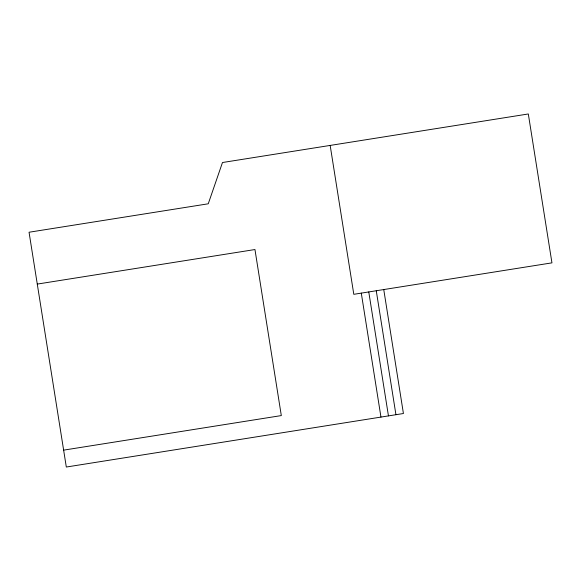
<?xml version="1.0" encoding="UTF-8"?>
<svg xmlns="http://www.w3.org/2000/svg" width="581" height="581" viewBox="0 0 581 581"><rect width="100%" height="100%" fill="white"/><g stroke="black" fill="none" stroke-linecap="round" stroke-linejoin="round"><path stroke-width="0.87" d="M37.278 284.087L254.957 249.54L281.313 415.582L63.634 450.137M383.75 289.556L403.425 413.519L66.314 467.03L29.05 232.24L208.252 203.793L222.479 162.52L528.318 113.97L551.95 262.859L353.8 294.313L330.168 145.424M376.263 290.747L395.937 414.711M368.775 291.938L388.449 415.894M361.288 293.122L380.962 417.085"/></g></svg>
